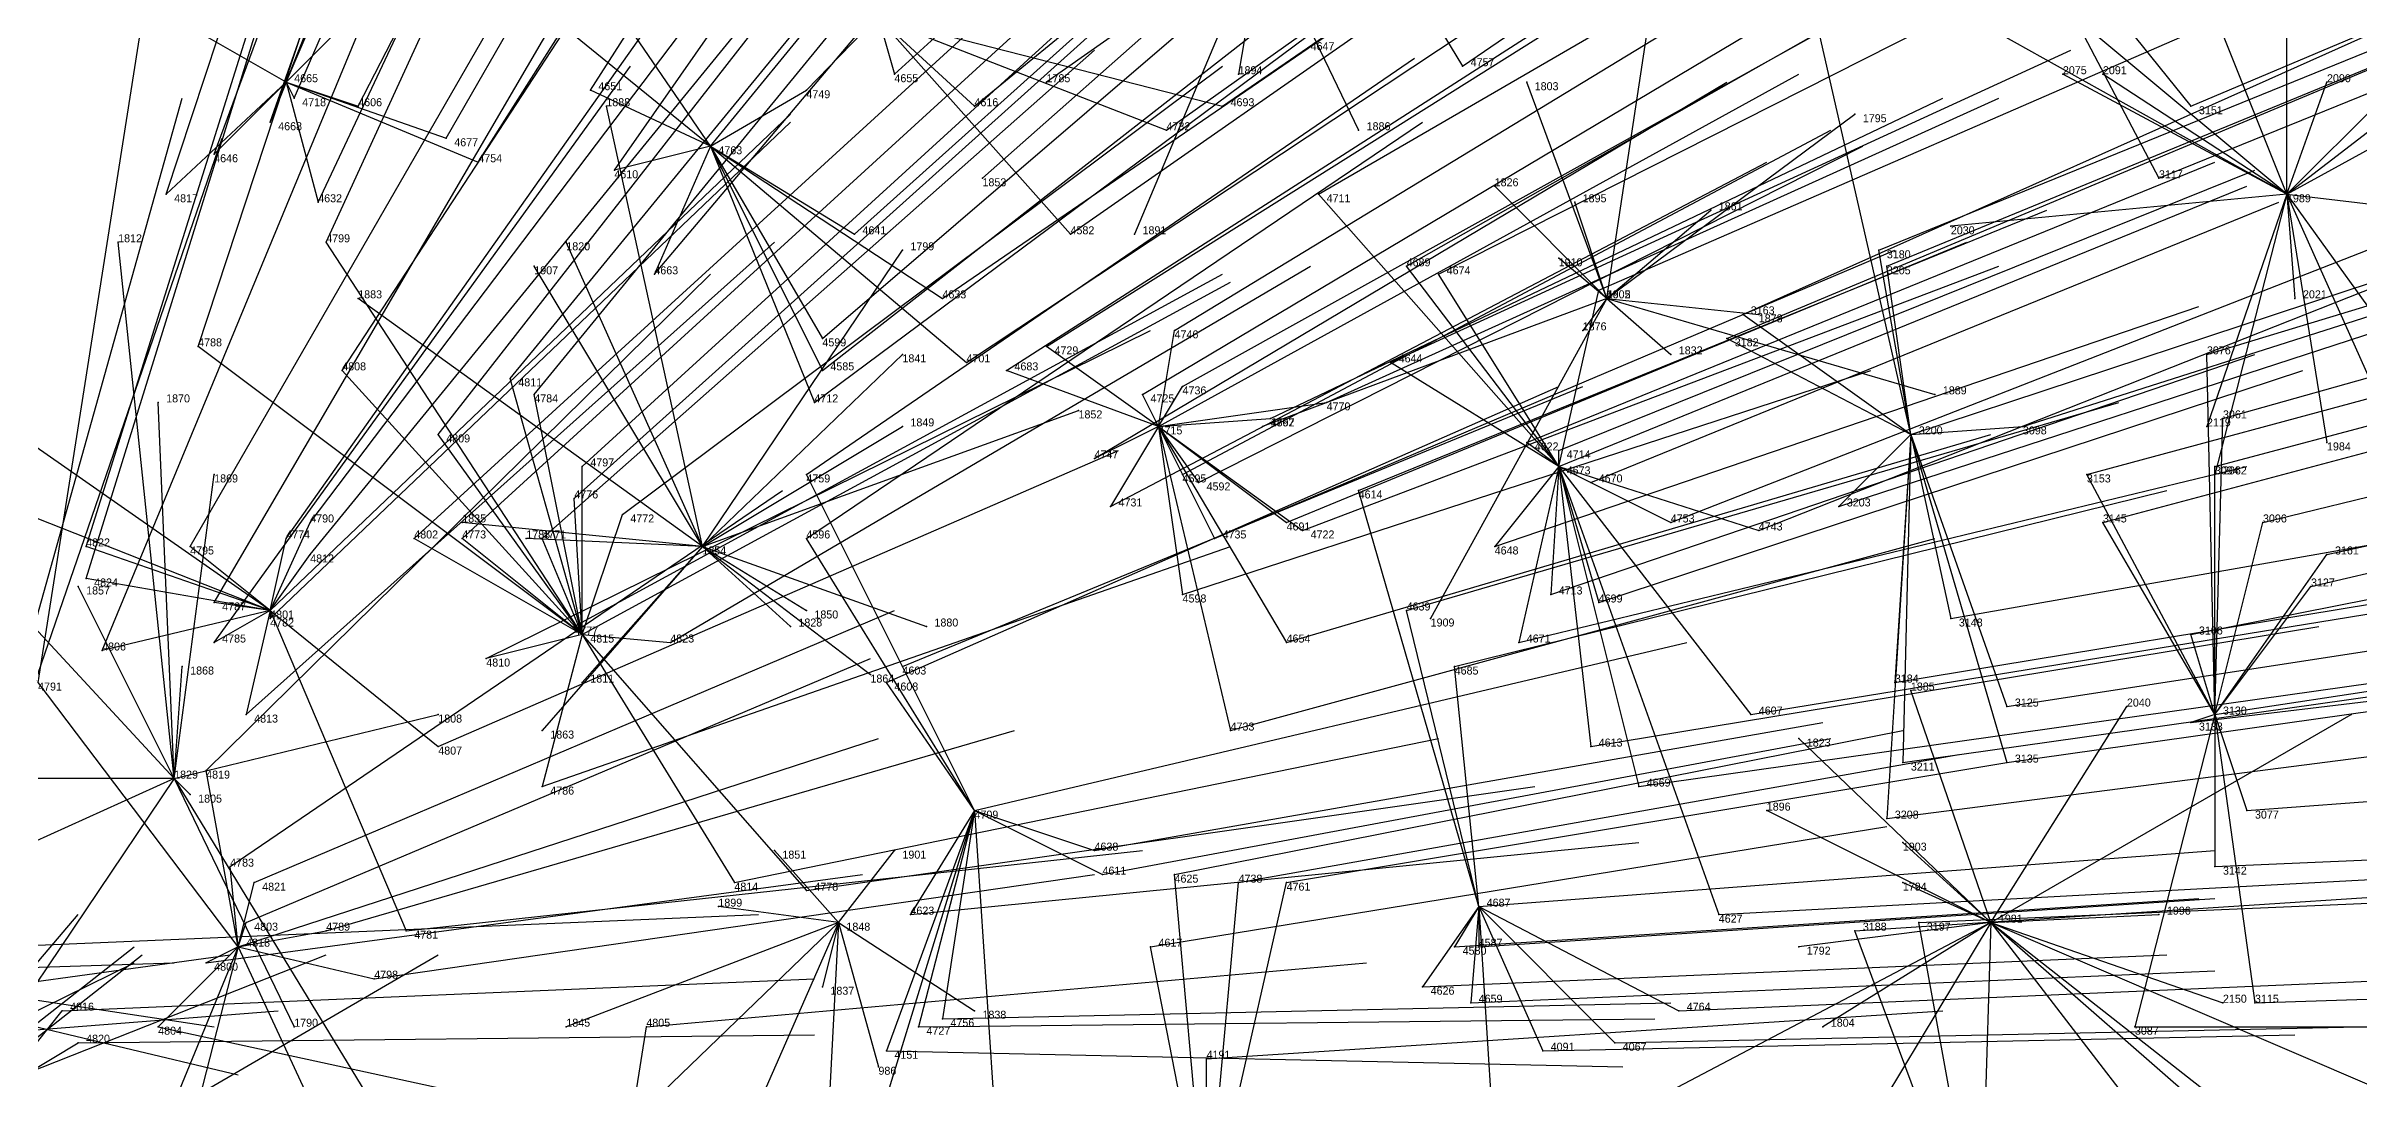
# Model space of a CAD drawing. Extents: x -0.5 to 0.59, y -0.5 to 0.58.
# Drawn here: x 0.021 to 0.31, y -0.0005 to 0.1285 of the extents above; entities that cross this region are included whole.
import ezdxf

# ---------------------------------------------------------------- set-up
doc = ezdxf.new("R2010")
doc.units = 0
for name, color, linetype in [('Facilities', 3, 'CONTINUOUS'), ('Facilities_lines', 3, 'CONTINUOUS'), ('Normals', 1, 'CONTINUOUS'), ('Source_points', 5, 'CONTINUOUS'), ('Text', 3, 'CONTINUOUS')]:
    doc.layers.add(name, color=color, linetype=linetype)

msp = doc.modelspace()

# ---------------------------------------------------------------- linework, layer by layer
at = {"layer": 'Facilities', "color": 3}
for p in [(0.051, 0.124, -0.337), (0.104, 0.116, -0.389), (0.301, 0.11, -1.25), (0.216, 0.097, -1.25), (0.16, 0.081, -0.448), (0.254, 0.08, -0.667), (0.21, 0.076, -0.559), (0.103, 0.066, -1.25), (0.049, 0.058, -0.189), (0.088, 0.055, -0.26), (0.292, 0.045, -0.74), (0.037, 0.037, -1.25), (0.137, 0.033, -0.351), (0.2, 0.021, -0.503), (0.12, 0.019, -1.25), (0.264, 0.019, -1.25), (0.045, 0.016, -0.12)]:
    msp.add_point(p, dxfattribs=at)
at = {"layer": 'Facilities_lines', "color": 3}
for p, q in [((0.264, 0.152, -0.762), (0.289, 0.121, -0.783)), ((0.264, 0.152, -0.762), (0.285, 0.112, -0.765)), ((0.184, 0.149, -0.592), (0.198, 0.126, -0.588)), ((0.173, 0.143, -1.25), (0.138, 0.112, -1.25)), ((0.173, 0.143, -1.25), (0.146, 0.124, -1.25)), ((0.173, 0.143, -1.25), (0.157, 0.105, -1.25)), ((0.173, 0.143, -1.25), (0.17, 0.125, -1.25)), ((0.173, 0.143, -1.25), (0.185, 0.118, -1.25)), ((0.301, 0.11, -1.25), (0.289, 0.14, -1.25)), ((0.104, 0.116, -0.389), (0.077, 0.138, -0.394)), ((0.104, 0.116, -0.389), (0.089, 0.138, -0.41)), ((0.254, 0.08, -0.667), (0.241, 0.137, -0.692)), ((0.301, 0.11, -1.25), (0.35, 0.137, -1.25)), ((0.301, 0.11, -1.25), (0.258, 0.134, -1.25)), ((0.301, 0.11, -1.25), (0.301, 0.135, -1.25)), ((0.051, 0.124, -0.337), (0.037, 0.132, -0.343)), ((0.051, 0.124, -0.337), (0.054, 0.131, -0.356)), ((0.125, 0.132, -0.455), (0.149, 0.105, -0.456)), ((0.125, 0.132, -0.455), (0.127, 0.125, -0.445)), ((0.125, 0.132, -0.455), (0.168, 0.121, -0.519)), ((0.125, 0.132, -0.455), (0.161, 0.118, -0.499)), ((0.125, 0.132, -0.455), (0.137, 0.121, -0.457)), ((0.051, 0.124, -0.337), (0.057, 0.13, -0.354)), ((0.216, 0.097, -1.25), (0.221, 0.13, -1.25)), ((0.301, 0.11, -1.25), (0.277, 0.13, -1.25)), ((0.301, 0.11, -1.25), (0.273, 0.125, -1.25)), ((0.301, 0.11, -1.25), (0.278, 0.125, -1.25)), ((0.301, 0.11, -1.25), (0.323, 0.127, -1.25)), ((0.051, 0.124, -0.337), (0.036, 0.11, -0.289)), ((0.051, 0.124, -0.337), (0.042, 0.115, -0.305)), ((0.051, 0.124, -0.337), (0.049, 0.119, -0.321)), ((0.051, 0.124, -0.337), (0.055, 0.109, -0.306)), ((0.051, 0.124, -0.337), (0.06, 0.121, -0.339)), ((0.051, 0.124, -0.337), (0.071, 0.117, -0.342)), ((0.051, 0.124, -0.337), (0.052, 0.122, -0.331)), ((0.051, 0.124, -0.337), (0.075, 0.114, -0.342)), ((0.104, 0.116, -0.389), (0.089, 0.123, -0.38)), ((0.104, 0.116, -0.389), (0.116, 0.123, -0.421)), ((0.216, 0.097, -1.25), (0.206, 0.124, -1.25)), ((0.301, 0.11, -1.25), (0.306, 0.124, -1.25)), ((0.301, 0.11, -1.25), (0.313, 0.122, -1.25)), ((0.103, 0.066, -1.25), (0.091, 0.121, -1.25)), ((0.216, 0.097, -1.25), (0.247, 0.12, -1.25)), ((0.104, 0.116, -0.389), (0.092, 0.113, -0.363)), ((0.104, 0.116, -0.389), (0.097, 0.1, -0.348)), ((0.104, 0.116, -0.389), (0.118, 0.088, -0.369)), ((0.104, 0.116, -0.389), (0.118, 0.092, -0.373)), ((0.104, 0.116, -0.389), (0.117, 0.084, -0.36)), ((0.104, 0.116, -0.389), (0.133, 0.097, -0.411)), ((0.104, 0.116, -0.389), (0.136, 0.089, -0.406)), ((0.104, 0.116, -0.389), (0.122, 0.105, -0.404)), ((0.21, 0.076, -0.559), (0.18, 0.11, -0.528)), ((0.216, 0.097, -1.25), (0.202, 0.111, -1.25)), ((0.301, 0.11, -1.25), (0.259, 0.106, -1.25)), ((0.301, 0.11, -1.25), (0.291, 0.081, -1.25)), ((0.301, 0.11, -1.25), (0.292, 0.075, -1.25)), ((0.301, 0.11, -1.25), (0.324, 0.078, -1.25)), ((0.301, 0.11, -1.25), (0.306, 0.079, -1.25)), ((0.301, 0.11, -1.25), (0.302, 0.097, -1.25)), ((0.301, 0.11, -1.25), (0.343, 0.105, -1.25)), ((0.301, 0.11, -1.25), (0.322, 0.063, -1.25)), ((0.216, 0.097, -1.25), (0.212, 0.109, -1.25)), ((0.216, 0.097, -1.25), (0.229, 0.108, -1.25)), ((0.037, 0.037, -1.25), (0.03, 0.104, -1.25)), ((0.088, 0.055, -0.26), (0.056, 0.104, -0.296)), ((0.103, 0.066, -1.25), (0.086, 0.104, -1.25)), ((0.103, 0.066, -1.25), (0.128, 0.103, -1.25)), ((0.216, 0.097, -1.25), (0.21, 0.102, -1.25)), ((0.254, 0.08, -0.667), (0.25, 0.103, -0.676)), ((0.103, 0.066, -1.25), (0.082, 0.101, -1.25)), ((0.21, 0.076, -0.559), (0.191, 0.101, -0.54)), ((0.21, 0.076, -0.559), (0.195, 0.1, -0.549)), ((0.254, 0.08, -0.667), (0.251, 0.101, -0.675)), ((0.103, 0.066, -1.25), (0.06, 0.097, -1.25)), ((0.216, 0.097, -1.25), (0.173, 0.081, -1.25)), ((0.216, 0.097, -1.25), (0.194, 0.057, -1.25)), ((0.21, 0.076, -0.559), (0.215, 0.098, -0.591)), ((0.216, 0.097, -1.25), (0.213, 0.093, -1.25)), ((0.216, 0.097, -1.25), (0.224, 0.09, -1.25)), ((0.216, 0.097, -1.25), (0.257, 0.085, -1.25)), ((0.216, 0.097, -1.25), (0.235, 0.095, -1.25)), ((0.16, 0.081, -0.448), (0.162, 0.093, -0.466)), ((0.254, 0.08, -0.667), (0.233, 0.095, -0.63)), ((0.088, 0.055, -0.26), (0.04, 0.091, -0.249)), ((0.103, 0.066, -1.25), (0.128, 0.09, -1.25)), ((0.16, 0.081, -0.448), (0.146, 0.091, -0.43)), ((0.254, 0.08, -0.667), (0.231, 0.092, -0.622)), ((0.292, 0.045, -0.74), (0.291, 0.09, -0.762)), ((0.049, 0.058, -0.189), (0.006, 0.088, -0.222)), ((0.088, 0.055, -0.26), (0.058, 0.088, -0.264)), ((0.088, 0.055, -0.26), (0.079, 0.087, -0.294)), ((0.16, 0.081, -0.448), (0.141, 0.088, -0.417)), ((0.21, 0.076, -0.559), (0.189, 0.089, -0.523)), ((0.037, 0.037, -1.25), (0.035, 0.084, -1.25)), ((0.088, 0.055, -0.26), (0.082, 0.085, -0.294)), ((0.16, 0.081, -0.448), (0.158, 0.085, -0.449)), ((0.16, 0.081, -0.448), (0.163, 0.086, -0.461)), ((0.16, 0.081, -0.448), (0.181, 0.084, -0.498)), ((0.103, 0.066, -1.25), (0.15, 0.083, -1.25)), ((0.103, 0.066, -1.25), (0.128, 0.081, -1.25)), ((0.16, 0.081, -0.448), (0.152, 0.077, -0.426)), ((0.16, 0.081, -0.448), (0.154, 0.071, -0.424)), ((0.16, 0.081, -0.448), (0.174, 0.082, -0.48)), ((0.16, 0.081, -0.448), (0.165, 0.074, -0.453)), ((0.16, 0.081, -0.448), (0.163, 0.075, -0.447)), ((0.16, 0.081, -0.448), (0.163, 0.06, -0.433)), ((0.16, 0.081, -0.448), (0.176, 0.054, -0.461)), ((0.16, 0.081, -0.448), (0.176, 0.069, -0.472)), ((0.16, 0.081, -0.448), (0.178, 0.068, -0.477)), ((0.16, 0.081, -0.448), (0.169, 0.043, -0.436)), ((0.16, 0.081, -0.448), (0.167, 0.067, -0.451)), ((0.254, 0.08, -0.667), (0.268, 0.081, -0.699)), ((0.292, 0.045, -0.74), (0.293, 0.082, -0.761)), ((0.088, 0.055, -0.26), (0.07, 0.08, -0.265)), ((0.21, 0.076, -0.559), (0.206, 0.079, -0.552)), ((0.254, 0.08, -0.667), (0.245, 0.071, -0.639)), ((0.254, 0.08, -0.667), (0.251, 0.032, -0.633)), ((0.254, 0.08, -0.667), (0.252, 0.049, -0.641)), ((0.254, 0.08, -0.667), (0.253, 0.039, -0.64)), ((0.254, 0.08, -0.667), (0.266, 0.046, -0.676)), ((0.254, 0.08, -0.667), (0.266, 0.039, -0.673)), ((0.254, 0.08, -0.667), (0.259, 0.057, -0.663)), ((0.037, 0.037, -1.25), (0, 0.077, -1.25)), ((0.088, 0.055, -0.26), (0.088, 0.076, -0.291)), ((0.21, 0.076, -0.559), (0.202, 0.066, -0.531)), ((0.21, 0.076, -0.559), (0.205, 0.054, -0.531)), ((0.21, 0.076, -0.559), (0.209, 0.06, -0.545)), ((0.21, 0.076, -0.559), (0.21, 0.078, -0.561)), ((0.21, 0.076, -0.559), (0.234, 0.045, -0.596)), ((0.21, 0.076, -0.559), (0.214, 0.041, -0.545)), ((0.21, 0.076, -0.559), (0.23, 0.02, -0.577)), ((0.21, 0.076, -0.559), (0.22, 0.036, -0.558)), ((0.21, 0.076, -0.559), (0.214, 0.074, -0.567)), ((0.21, 0.076, -0.559), (0.215, 0.059, -0.557)), ((0.21, 0.076, -0.559), (0.235, 0.068, -0.611)), ((0.21, 0.076, -0.559), (0.224, 0.069, -0.586)), ((0.292, 0.045, -0.74), (0.292, 0.076, -0.754)), ((0.049, 0.058, -0.189), (0.011, 0.073, -0.184)), ((0.037, 0.037, -1.25), (0.042, 0.075, -1.25)), ((0.137, 0.033, -0.351), (0.116, 0.075, -0.344)), ((0.2, 0.021, -0.503), (0.185, 0.073, -0.497)), ((0.292, 0.045, -0.74), (0.276, 0.075, -0.714)), ((0.088, 0.055, -0.26), (0.087, 0.072, -0.282)), ((0.088, 0.055, -0.26), (0.093, 0.07, -0.291)), ((0.049, 0.058, -0.189), (0.054, 0.069, -0.22)), ((0.049, 0.058, -0.189), (0.051, 0.067, -0.21)), ((0.088, 0.055, -0.26), (0.067, 0.067, -0.237)), ((0.103, 0.066, -1.25), (0.073, 0.069, -1.25)), ((0.088, 0.055, -0.26), (0.073, 0.067, -0.248)), ((0.103, 0.066, -1.25), (0.081, 0.067, -1.25)), ((0.088, 0.055, -0.26), (0.083, 0.067, -0.266)), ((0.137, 0.033, -0.351), (0.116, 0.067, -0.334)), ((0.292, 0.045, -0.74), (0.278, 0.069, -0.715)), ((0.292, 0.045, -0.74), (0.298, 0.069, -0.764)), ((0.049, 0.058, -0.189), (0.026, 0.066, -0.177)), ((0.049, 0.058, -0.189), (0.039, 0.066, -0.19)), ((0.049, 0.058, -0.189), (0.054, 0.065, -0.211)), ((0.103, 0.066, -1.25), (0.083, 0.043, -1.25)), ((0.103, 0.066, -1.25), (0.088, 0.049, -1.25)), ((0.103, 0.066, -1.25), (0.114, 0.056, -1.25)), ((0.103, 0.066, -1.25), (0.116, 0.058, -1.25)), ((0.103, 0.066, -1.25), (0.124, 0.05, -1.25)), ((0.103, 0.066, -1.25), (0.131, 0.056, -1.25)), ((0.292, 0.045, -0.74), (0.306, 0.065, -0.783)), ((0.037, 0.037, -1.25), (0.025, 0.061, -1.25)), ((0.049, 0.058, -0.189), (0.026, 0.062, -0.168)), ((0.292, 0.045, -0.74), (0.304, 0.061, -0.775)), ((0.049, 0.058, -0.189), (0.028, 0.053, -0.15)), ((0.049, 0.058, -0.189), (0.042, 0.059, -0.181)), ((0.049, 0.058, -0.189), (0.042, 0.054, -0.172)), ((0.049, 0.058, -0.189), (0.046, 0.045, -0.161)), ((0.049, 0.058, -0.189), (0.066, 0.018, -0.171)), ((0.049, 0.058, -0.189), (0.049, 0.057, -0.186)), ((0.049, 0.058, -0.189), (0.07, 0.041, -0.202)), ((0.2, 0.021, -0.503), (0.191, 0.058, -0.498)), ((0.088, 0.055, -0.26), (0.076, 0.052, -0.23)), ((0.088, 0.055, -0.26), (0.083, 0.036, -0.226)), ((0.088, 0.055, -0.26), (0.087, 0.056, -0.258)), ((0.088, 0.055, -0.26), (0.116, 0.023, -0.296)), ((0.088, 0.055, -0.26), (0.107, 0.024, -0.273)), ((0.088, 0.055, -0.26), (0.099, 0.054, -0.282)), ((0.292, 0.045, -0.74), (0.289, 0.055, -0.737)), ((0.037, 0.037, -1.25), (0.038, 0.051, -1.25)), ((0.137, 0.033, -0.351), (0.128, 0.051, -0.343)), ((0.2, 0.021, -0.503), (0.197, 0.051, -0.507)), ((0.045, 0.016, -0.12), (0.02, 0.049, -0.132)), ((0.137, 0.033, -0.351), (0.126, 0.049, -0.338)), ((0.264, 0.019, -1.25), (0.254, 0.048, -1.25)), ((0.037, 0.037, -1.25), (0.07, 0.045, -1.25)), ((0.264, 0.019, -1.25), (0.281, 0.046, -1.25)), ((0.264, 0.019, -1.25), (0.309, 0.045, -1.25)), ((0.292, 0.045, -0.74), (0.282, 0.006, -0.705)), ((0.292, 0.045, -0.74), (0.289, 0.044, -0.731)), ((0.292, 0.045, -0.74), (0.296, 0.033, -0.746)), ((0.292, 0.045, -0.74), (0.297, 0.009, -0.742)), ((0.292, 0.045, -0.74), (0.292, 0.026, -0.733)), ((0.264, 0.019, -1.25), (0.24, 0.042, -1.25)), ((0.045, 0.016, -0.12), (0.041, 0.038, -0.139)), ((0.037, 0.037, -1.25), (0.002, 0.037, -1.25)), ((0.037, 0.037, -1.25), (0.004, -0.012, -1.25)), ((0.037, 0.037, -1.25), (0.006, 0.023, -1.25)), ((0.037, 0.037, -1.25), (0.062, -0.004, -1.25)), ((0.037, 0.037, -1.25), (0.052, 0.006, -1.25)), ((0.037, 0.037, -1.25), (0.039, 0.035, -1.25)), ((0.137, 0.033, -0.351), (0.125, -0.006, -0.312)), ((0.137, 0.033, -0.351), (0.126, 0.003, -0.316)), ((0.137, 0.033, -0.351), (0.129, 0.02, -0.326)), ((0.137, 0.033, -0.351), (0.13, 0.006, -0.326)), ((0.137, 0.033, -0.351), (0.133, 0.007, -0.334)), ((0.137, 0.033, -0.351), (0.153, 0.025, -0.388)), ((0.137, 0.033, -0.351), (0.14, -0.012, -0.35)), ((0.137, 0.033, -0.351), (0.152, 0.028, -0.386)), ((0.264, 0.019, -1.25), (0.236, 0.033, -1.25)), ((0.264, 0.019, -1.25), (0.253, 0.029, -1.25)), ((0.12, 0.019, -1.25), (0.112, 0.028, -1.25)), ((0.12, 0.019, -1.25), (0.127, 0.028, -1.25)), ((0.045, 0.016, -0.12), (0.044, 0.026, -0.127)), ((0.045, 0.016, -0.12), (0.047, 0.024, -0.132)), ((0.166, -0.02, -0.417), (0.162, 0.025, -0.408)), ((0.166, -0.02, -0.417), (0.17, 0.024, -0.428)), ((0.166, -0.02, -0.417), (0.176, 0.024, -0.443)), ((0.264, 0.019, -1.25), (0.253, 0.024, -1.25)), ((0.12, 0.019, -1.25), (0.105, 0.021, -1.25)), ((0.2, 0.021, -0.503), (0.193, 0.011, -0.483)), ((0.2, 0.021, -0.503), (0.197, 0.016, -0.495)), ((0.2, 0.021, -0.503), (0.199, 0.009, -0.499)), ((0.2, 0.021, -0.503), (0.217, 0.004, -0.544)), ((0.2, 0.021, -0.503), (0.208, 0.003, -0.521)), ((0.2, 0.021, -0.503), (0.203, -0.026, -0.512)), ((0.2, 0.021, -0.503), (0.2, 0.016, -0.5)), ((0.2, 0.021, -0.503), (0.225, 0.008, -0.563)), ((0.045, 0.016, -0.12), (0.046, 0.019, -0.125)), ((0.045, 0.016, -0.12), (0.056, 0.018, -0.146)), ((0.12, 0.019, -1.25), (0.086, 0.006, -1.25)), ((0.12, 0.019, -1.25), (0.093, -0.007, -1.25)), ((0.12, 0.019, -1.25), (0.109, -0.006, -1.25)), ((0.12, 0.019, -1.25), (0.118, 0.011, -1.25)), ((0.12, 0.019, -1.25), (0.118, -0.02, -1.25)), ((0.12, 0.019, -1.25), (0.125, 0.001, -1.25)), ((0.12, 0.019, -1.25), (0.137, 0.008, -1.25)), ((0.264, 0.019, -1.25), (0.224, -0.002, -1.25)), ((0.264, 0.019, -1.25), (0.235, -0.029, -1.25)), ((0.264, 0.019, -1.25), (0.24, 0.016, -1.25)), ((0.264, 0.019, -1.25), (0.243, 0.006, -1.25)), ((0.263, -0.025, -0.661), (0.247, 0.018, -0.62)), ((0.263, -0.025, -0.661), (0.255, 0.019, -0.64)), ((0.264, 0.019, -1.25), (0.263, -0.013, -1.25)), ((0.264, 0.019, -1.25), (0.285, 0.02, -1.25)), ((0.264, 0.019, -1.25), (0.324, -0.028, -1.25)), ((0.264, 0.019, -1.25), (0.313, -0.002, -1.25)), ((0.264, 0.019, -1.25), (0.291, -0.016, -1.25)), ((0.264, 0.019, -1.25), (0.303, -0.015, -1.25)), ((0.264, 0.019, -1.25), (0.293, 0.009, -1.25)), ((0.045, 0.016, -0.12), (0.024, -0.035, -0.105)), ((0.045, 0.016, -0.12), (0.034, -0.027, -0.108)), ((0.045, 0.016, -0.12), (0.035, 0.006, -0.088)), ((0.045, 0.016, -0.12), (0.041, 0.014, -0.109)), ((0.045, 0.016, -0.12), (0.062, 0.012, -0.158)), ((0.045, 0.016, -0.12), (0.058, -0.012, -0.149)), ((0.166, -0.02, -0.417), (0.159, 0.016, -0.4)), ((0.015, -0.002, -0.038), (0.023, 0.008, -0.061)), ((0.089, -0.039, -0.244), (0.096, 0.006, -0.239)), ((0.015, -0.002, -0.038), (0.025, 0.004, -0.064)), ((0.166, -0.02, -0.417), (0.166, 0.002, -0.414))]:
    msp.add_line(p, q, dxfattribs=at)
at = {"layer": 'Normals', "color": 1}
for p, q in [((0.051, 0.124, -0.337), (0.085, 0.21, -0.296)), ((0.049, 0.119, -0.321), (0.079, 0.204, -0.279)), ((0.052, 0.122, -0.331), (0.088, 0.205, -0.289)), ((0.06, 0.121, -0.339), (0.102, 0.203, -0.298)), ((0.089, 0.123, -0.38), (0.139, 0.201, -0.343)), ((0.042, 0.115, -0.305), (0.073, 0.199, -0.262)), ((0.071, 0.117, -0.342), (0.117, 0.197, -0.304)), ((0.036, 0.11, -0.289), (0.064, 0.195, -0.245)), ((0.055, 0.109, -0.306), (0.094, 0.192, -0.264)), ((0.075, 0.114, -0.342), (0.125, 0.193, -0.305)), ((0.092, 0.113, -0.363), (0.145, 0.189, -0.326)), ((0.116, 0.123, -0.421), (0.18, 0.189, -0.383)), ((0.056, 0.104, -0.296), (0.094, 0.187, -0.255)), ((0.104, 0.116, -0.389), (0.162, 0.187, -0.349)), ((0.127, 0.125, -0.445), (0.195, 0.187, -0.406)), ((0.137, 0.121, -0.457), (0.209, 0.18, -0.42)), ((0.04, 0.091, -0.249), (0.069, 0.179, -0.211)), ((0.198, 0.126, -0.588), (0.274, 0.178, -0.548)), ((0.168, 0.121, -0.519), (0.245, 0.174, -0.482)), ((0.097, 0.1, -0.348), (0.157, 0.171, -0.311)), ((0.161, 0.118, -0.499), (0.237, 0.172, -0.463)), ((0.058, 0.088, -0.264), (0.109, 0.166, -0.227)), ((0.122, 0.105, -0.404), (0.191, 0.167, -0.364)), ((0.079, 0.087, -0.294), (0.138, 0.159, -0.257)), ((0.082, 0.085, -0.294), (0.141, 0.157, -0.258)), ((0.149, 0.105, -0.456), (0.225, 0.158, -0.418)), ((0.18, 0.11, -0.528), (0.261, 0.157, -0.493)), ((0.289, 0.121, -0.783), (0.374, 0.157, -0.746)), ((0.026, 0.066, -0.177), (0.053, 0.152, -0.133)), ((0.07, 0.08, -0.265), (0.127, 0.153, -0.228)), ((0.118, 0.092, -0.373), (0.188, 0.152, -0.335)), ((0.026, 0.062, -0.168), (0.053, 0.149, -0.126)), ((0.133, 0.097, -0.411), (0.209, 0.149, -0.374)), ((0.118, 0.088, -0.369), (0.191, 0.145, -0.329)), ((0.191, 0.101, -0.54), (0.272, 0.147, -0.503)), ((0.285, 0.112, -0.765), (0.371, 0.147, -0.728)), ((0.039, 0.066, -0.19), (0.084, 0.144, -0.148)), ((0.051, 0.067, -0.21), (0.104, 0.142, -0.17)), ((0.054, 0.069, -0.22), (0.11, 0.143, -0.181)), ((0.195, 0.1, -0.549), (0.278, 0.142, -0.512)), ((0.088, 0.076, -0.291), (0.157, 0.139, -0.256)), ((0.117, 0.084, -0.36), (0.191, 0.139, -0.321)), ((0.136, 0.089, -0.406), (0.213, 0.14, -0.368)), ((0.146, 0.091, -0.43), (0.224, 0.14, -0.39)), ((0.162, 0.093, -0.466), (0.241, 0.141, -0.428)), ((0.02, 0.049, -0.132), (0.034, 0.138, -0.089)), ((0.042, 0.059, -0.181), (0.087, 0.136, -0.136)), ((0.054, 0.065, -0.211), (0.112, 0.136, -0.172)), ((0.141, 0.088, -0.417), (0.219, 0.138, -0.378)), ((0.25, 0.103, -0.676), (0.336, 0.138, -0.638)), ((0.251, 0.101, -0.675), (0.336, 0.136, -0.637)), ((0.028, 0.053, -0.15), (0.062, 0.135, -0.103)), ((0.087, 0.072, -0.282), (0.156, 0.134, -0.245)), ((0.215, 0.098, -0.591), (0.3, 0.135, -0.554)), ((0.233, 0.095, -0.63), (0.318, 0.133, -0.593)), ((0.158, 0.085, -0.449), (0.237, 0.132, -0.409)), ((0.163, 0.086, -0.461), (0.244, 0.131, -0.423)), ((0.067, 0.067, -0.237), (0.136, 0.13, -0.202)), ((0.073, 0.067, -0.248), (0.142, 0.13, -0.212)), ((0.083, 0.067, -0.266), (0.152, 0.128, -0.228)), ((0.189, 0.089, -0.523), (0.274, 0.128, -0.486)), ((0.231, 0.092, -0.622), (0.317, 0.128, -0.585)), ((0.042, 0.054, -0.172), (0.094, 0.126, -0.126)), ((0.093, 0.07, -0.291), (0.168, 0.126, -0.255)), ((0.116, 0.075, -0.344), (0.192, 0.127, -0.305)), ((0.16, 0.081, -0.448), (0.24, 0.125, -0.409)), ((0.17, 0.125, -1.25), (0.17, 0.125, -1.15)), ((0.273, 0.125, -1.25), (0.273, 0.125, -1.15)), ((0.278, 0.125, -1.25), (0.278, 0.125, -1.15)), ((0.015, 0.04, -0.107), (0.038, 0.122, -0.055)), ((0.146, 0.124, -1.25), (0.146, 0.124, -1.15)), ((0.152, 0.077, -0.426), (0.231, 0.124, -0.386)), ((0.174, 0.082, -0.48), (0.258, 0.122, -0.443)), ((0.181, 0.084, -0.498), (0.265, 0.122, -0.461)), ((0.206, 0.124, -1.25), (0.206, 0.124, -1.15)), ((0.306, 0.124, -1.25), (0.306, 0.124, -1.15)), ((0.049, 0.058, -0.189), (0.114, 0.12, -0.145)), ((0.049, 0.057, -0.186), (0.114, 0.119, -0.143)), ((0.091, 0.121, -1.25), (0.091, 0.121, -1.15)), ((0.116, 0.067, -0.334), (0.193, 0.119, -0.297)), ((0.247, 0.12, -1.25), (0.247, 0.12, -1.15)), ((0.013, 0.03, -0.083), (0.043, 0.117, -0.042)), ((0.163, 0.075, -0.447), (0.244, 0.118, -0.409)), ((0.165, 0.074, -0.453), (0.248, 0.116, -0.415)), ((0.185, 0.118, -1.25), (0.185, 0.118, -1.15)), ((0.291, 0.09, -0.762), (0.38, 0.117, -0.724)), ((0.154, 0.071, -0.424), (0.236, 0.114, -0.387)), ((0.206, 0.079, -0.552), (0.292, 0.114, -0.515)), ((0.21, 0.078, -0.561), (0.297, 0.113, -0.524)), ((0.138, 0.112, -1.25), (0.138, 0.112, -1.15)), ((0.202, 0.111, -1.25), (0.202, 0.111, -1.15)), ((0.21, 0.076, -0.559), (0.296, 0.111, -0.522)), ((0.301, 0.11, -1.25), (0.301, 0.11, -1.15)), ((0.185, 0.073, -0.497), (0.271, 0.108, -0.46)), ((0.212, 0.109, -1.25), (0.212, 0.109, -1.15)), ((0.214, 0.074, -0.567), (0.3, 0.109, -0.53)), ((0.229, 0.108, -1.25), (0.229, 0.108, -1.15)), ((0.254, 0.08, -0.667), (0.342, 0.109, -0.629)), ((0.268, 0.081, -0.699), (0.356, 0.109, -0.662)), ((0.293, 0.082, -0.761), (0.382, 0.107, -0.723)), ((0.157, 0.105, -1.25), (0.157, 0.105, -1.15)), ((0.259, 0.106, -1.25), (0.259, 0.106, -1.15)), ((0.03, 0.104, -1.25), (0.03, 0.104, -1.15)), ((0.046, 0.045, -0.161), (0.112, 0.104, -0.115)), ((0.086, 0.104, -1.25), (0.086, 0.104, -1.15)), ((0.128, 0.103, -1.25), (0.128, 0.103, -1.15)), ((0.167, 0.067, -0.451), (0.252, 0.103, -0.412)), ((0.176, 0.069, -0.472), (0.261, 0.104, -0.434)), ((0.21, 0.102, -1.25), (0.21, 0.102, -1.15)), ((0.224, 0.069, -0.586), (0.311, 0.103, -0.55)), ((0.235, 0.068, -0.611), (0.321, 0.102, -0.574)), ((0.041, 0.038, -0.139), (0.104, 0.1, -0.092)), ((0.082, 0.101, -1.25), (0.082, 0.101, -1.15)), ((0.087, 0.056, -0.258), (0.168, 0.1, -0.22)), ((0.088, 0.055, -0.26), (0.169, 0.099, -0.221)), ((0.099, 0.054, -0.282), (0.179, 0.101, -0.244)), ((0.178, 0.068, -0.477), (0.265, 0.101, -0.439)), ((0.245, 0.071, -0.639), (0.334, 0.1, -0.603)), ((0.276, 0.075, -0.714), (0.365, 0.099, -0.677)), ((0.292, 0.076, -0.754), (0.382, 0.1, -0.717)), ((0.06, 0.097, -1.25), (0.06, 0.097, -1.15)), ((0.202, 0.066, -0.531), (0.29, 0.096, -0.495)), ((0.216, 0.097, -1.25), (0.216, 0.097, -1.15)), ((0.302, 0.097, -1.25), (0.302, 0.097, -1.15)), ((0.076, 0.052, -0.23), (0.159, 0.093, -0.193)), ((0.213, 0.093, -1.25), (0.213, 0.093, -1.15)), ((0.235, 0.095, -1.25), (0.235, 0.095, -1.15)), ((0.278, 0.069, -0.715), (0.368, 0.093, -0.679)), ((0.128, 0.09, -1.25), (0.128, 0.09, -1.15)), ((0.209, 0.06, -0.545), (0.297, 0.09, -0.507)), ((0.224, 0.09, -1.25), (0.224, 0.09, -1.15)), ((0.298, 0.069, -0.764), (0.388, 0.091, -0.726)), ((0.163, 0.06, -0.433), (0.249, 0.088, -0.392)), ((0.215, 0.059, -0.557), (0.303, 0.088, -0.52)), ((0.035, 0.084, -1.25), (0.035, 0.084, -1.15)), ((0.126, 0.049, -0.338), (0.21, 0.086, -0.299)), ((0.128, 0.051, -0.343), (0.213, 0.086, -0.305)), ((0.191, 0.058, -0.498), (0.28, 0.084, -0.461)), ((0.257, 0.085, -1.25), (0.257, 0.085, -1.15)), ((0.306, 0.065, -0.783), (0.397, 0.085, -0.745)), ((0.128, 0.081, -1.25), (0.128, 0.081, -1.15)), ((0.15, 0.083, -1.25), (0.15, 0.083, -1.15)), ((0.173, 0.081, -1.25), (0.173, 0.081, -1.15)), ((0.291, 0.081, -1.25), (0.291, 0.081, -1.15)), ((0.304, 0.061, -0.775), (0.394, 0.082, -0.737)), ((0.176, 0.054, -0.461), (0.264, 0.08, -0.421)), ((0.306, 0.079, -1.25), (0.306, 0.079, -1.15)), ((0.07, 0.041, -0.202), (0.155, 0.078, -0.164)), ((0.205, 0.054, -0.531), (0.296, 0.076, -0.494)), ((0.042, 0.075, -1.25), (0.042, 0.075, -1.15)), ((0.044, 0.026, -0.127), (0.113, 0.073, -0.073)), ((0.197, 0.051, -0.507), (0.286, 0.073, -0.469)), ((0.259, 0.057, -0.663), (0.35, 0.073, -0.625)), ((0.289, 0.055, -0.737), (0.38, 0.073, -0.699)), ((0.292, 0.075, -1.25), (0.292, 0.075, -1.15)), ((0.073, 0.069, -1.25), (0.073, 0.069, -1.15)), ((0.081, 0.067, -1.25), (0.081, 0.067, -1.15)), ((0.169, 0.043, -0.436), (0.257, 0.067, -0.395)), ((0.083, 0.036, -0.226), (0.169, 0.066, -0.185)), ((0.103, 0.066, -1.25), (0.103, 0.066, -1.15)), ((0.252, 0.049, -0.641), (0.343, 0.064, -0.604)), ((0.025, 0.061, -1.25), (0.025, 0.061, -1.15)), ((0.047, 0.024, -0.132), (0.127, 0.058, -0.082)), ((0.116, 0.058, -1.25), (0.116, 0.058, -1.15)), ((0.234, 0.045, -0.596), (0.326, 0.06, -0.56)), ((0.266, 0.046, -0.676), (0.357, 0.06, -0.637)), ((0.292, 0.045, -0.74), (0.384, 0.059, -0.701)), ((0.114, 0.056, -1.25), (0.114, 0.056, -1.15)), ((0.131, 0.056, -1.25), (0.131, 0.056, -1.15)), ((0.194, 0.057, -1.25), (0.194, 0.057, -1.15)), ((0.214, 0.041, -0.545), (0.305, 0.056, -0.507)), ((0.289, 0.044, -0.731), (0.381, 0.055, -0.693)), ((0.137, 0.033, -0.351), (0.226, 0.054, -0.311)), ((0.038, 0.051, -1.25), (0.038, 0.051, -1.15)), ((0.046, 0.019, -0.125), (0.124, 0.052, -0.071)), ((0.124, 0.05, -1.25), (0.124, 0.05, -1.15)), ((0.253, 0.039, -0.64), (0.345, 0.052, -0.603)), ((0.266, 0.039, -0.673), (0.358, 0.052, -0.634)), ((0.088, 0.049, -1.25), (0.088, 0.049, -1.15)), ((0.22, 0.036, -0.558), (0.312, 0.049, -0.52)), ((0.254, 0.048, -1.25), (0.254, 0.048, -1.15)), ((0.07, 0.045, -1.25), (0.07, 0.045, -1.15)), ((0.152, 0.028, -0.386), (0.243, 0.044, -0.348)), ((0.251, 0.032, -0.633), (0.344, 0.044, -0.597)), ((0.281, 0.046, -1.25), (0.281, 0.046, -1.15)), ((0.309, 0.045, -1.25), (0.309, 0.045, -1.15)), ((0.045, 0.016, -0.12), (0.125, 0.042, -0.066)), ((0.056, 0.018, -0.146), (0.142, 0.043, -0.103)), ((0.083, 0.043, -1.25), (0.083, 0.043, -1.15)), ((0.107, 0.024, -0.273), (0.195, 0.042, -0.23)), ((0.153, 0.025, -0.388), (0.244, 0.042, -0.35)), ((0.162, 0.025, -0.408), (0.253, 0.043, -0.371)), ((0.24, 0.042, -1.25), (0.24, 0.042, -1.15)), ((0.17, 0.024, -0.428), (0.26, 0.04, -0.389)), ((0.176, 0.024, -0.443), (0.266, 0.039, -0.404)), ((0.296, 0.033, -0.746), (0.389, 0.04, -0.708)), ((0.037, 0.037, -1.25), (0.037, 0.037, -1.15)), ((0.039, 0.035, -1.25), (0.039, 0.035, -1.15)), ((0.116, 0.023, -0.296), (0.207, 0.036, -0.257)), ((0.236, 0.033, -1.25), (0.236, 0.033, -1.15)), ((0.129, 0.02, -0.326), (0.22, 0.029, -0.285)), ((0.159, 0.016, -0.4), (0.251, 0.031, -0.362)), ((0.253, 0.029, -1.25), (0.253, 0.029, -1.15)), ((0.292, 0.026, -0.733), (0.384, 0.03, -0.695)), ((0.066, 0.018, -0.171), (0.158, 0.028, -0.134)), ((0.112, 0.028, -1.25), (0.112, 0.028, -1.15)), ((0.127, 0.028, -1.25), (0.127, 0.028, -1.15)), ((0.2, 0.021, -0.503), (0.292, 0.028, -0.465)), ((0.041, 0.014, -0.109), (0.123, 0.025, -0.052)), ((0.062, 0.012, -0.158), (0.152, 0.025, -0.115)), ((0.23, 0.02, -0.577), (0.323, 0.025, -0.54)), ((0.247, 0.018, -0.62), (0.34, 0.024, -0.582)), ((0.253, 0.024, -1.25), (0.253, 0.024, -1.15)), ((0.105, 0.021, -1.25), (0.105, 0.021, -1.15)), ((0.197, 0.016, -0.495), (0.29, 0.022, -0.457)), ((0.2, 0.016, -0.5), (0.292, 0.022, -0.463)), ((0.255, 0.019, -0.64), (0.348, 0.023, -0.603)), ((-0.045, 0.019, -0.122), (0.042, 0.006, -0.171)), ((-0.039, 0.02, -0.11), (0.045, 0, -0.16)), ((-0.033, -0.048, -0.147), (0.025, 0.02, -0.191)), ((0.015, 0.016, -0.056), (0.11, 0.02, -0.022)), ((0.12, 0.019, -1.25), (0.12, 0.019, -1.15)), ((0.264, 0.019, -1.25), (0.264, 0.019, -1.15)), ((0.285, 0.02, -1.25), (0.285, 0.02, -1.15)), ((-0.043, 0.003, -0.109), (0.044, 0.015, -0.156)), ((-0.038, -0.039, -0.136), (0.032, 0.016, -0.18)), ((-0.037, -0.04, -0.136), (0.033, 0.015, -0.181)), ((-0.03, -0.019, -0.089), (0.056, 0.015, -0.127)), ((-0.009, -0.031, -0.08), (0.07, 0.015, -0.121)), ((0.193, 0.011, -0.483), (0.286, 0.015, -0.446)), ((0.24, 0.016, -1.25), (0.24, 0.016, -1.15)), ((-0.052, 0.011, -0.132), (0.037, 0.014, -0.179)), ((-0.049, -0.026, -0.139), (0.032, 0.014, -0.181)), ((0.023, 0.008, -0.061), (0.117, 0.012, -0.028)), ((0.096, 0.006, -0.239), (0.186, 0.014, -0.198)), ((0.199, 0.009, -0.499), (0.292, 0.013, -0.461)), ((0.225, 0.008, -0.563), (0.318, 0.012, -0.526)), ((0.297, 0.009, -0.742), (0.389, 0.012, -0.703)), ((0.118, 0.011, -1.25), (0.118, 0.011, -1.15)), ((0.133, 0.007, -0.334), (0.224, 0.009, -0.292)), ((0.293, 0.009, -1.25), (0.293, 0.009, -1.15)), ((-0.039, 0.001, -0.098), (0.05, 0.008, -0.143)), ((0.035, 0.006, -0.088), (0.118, -0.012, -0.035)), ((0.052, 0.006, -1.25), (0.052, 0.006, -1.15)), ((0.086, 0.006, -1.25), (0.086, 0.006, -1.15)), ((0.13, 0.006, -0.326), (0.222, 0.007, -0.285)), ((0.137, 0.008, -1.25), (0.137, 0.008, -1.15)), ((0.166, 0.002, -0.414), (0.258, 0.008, -0.377)), ((0.217, 0.004, -0.544), (0.31, 0.006, -0.506)), ((0.243, 0.006, -1.25), (0.243, 0.006, -1.15)), ((0.282, 0.006, -0.705), (0.375, 0.006, -0.668)), ((0.025, 0.004, -0.064), (0.117, 0.005, -0.024)), ((0.126, 0.003, -0.316), (0.218, 0.001, -0.276)), ((0.208, 0.003, -0.521), (0.302, 0.005, -0.485)), ((0.125, 0.001, -1.25), (0.125, 0.001, -1.15))]:
    msp.add_line(p, q, dxfattribs=at)
at = {"layer": 'Source_points', "color": 5}
for p in [(0.127, 0.125, -0.445), (0.17, 0.125, -1.25), (0.198, 0.126, -0.588), (0.273, 0.125, -1.25), (0.278, 0.125, -1.25), (0.052, 0.122, -0.331), (0.089, 0.123, -0.38), (0.116, 0.123, -0.421), (0.146, 0.124, -1.25), (0.206, 0.124, -1.25), (0.306, 0.124, -1.25), (0.049, 0.119, -0.321), (0.06, 0.121, -0.339), (0.091, 0.121, -1.25), (0.137, 0.121, -0.457), (0.168, 0.121, -0.519), (0.247, 0.12, -1.25), (0.289, 0.121, -0.783), (0.071, 0.117, -0.342), (0.161, 0.118, -0.499), (0.185, 0.118, -1.25), (0.042, 0.115, -0.305), (0.075, 0.114, -0.342), (0.092, 0.113, -0.363), (0.036, 0.11, -0.289), (0.138, 0.112, -1.25), (0.18, 0.11, -0.528), (0.202, 0.111, -1.25), (0.285, 0.112, -0.765), (0.055, 0.109, -0.306), (0.212, 0.109, -1.25), (0.229, 0.108, -1.25), (0.122, 0.105, -0.404), (0.149, 0.105, -0.456), (0.157, 0.105, -1.25), (0.259, 0.106, -1.25), (0.03, 0.104, -1.25), (0.056, 0.104, -0.296), (0.086, 0.104, -1.25), (0.128, 0.103, -1.25), (0.21, 0.102, -1.25), (0.25, 0.103, -0.676), (0.082, 0.101, -1.25), (0.097, 0.1, -0.348), (0.191, 0.101, -0.54), (0.195, 0.1, -0.549), (0.251, 0.101, -0.675), (0.06, 0.097, -1.25), (0.133, 0.097, -0.411), (0.215, 0.098, -0.591), (0.302, 0.097, -1.25), (0.162, 0.093, -0.466), (0.213, 0.093, -1.25), (0.233, 0.095, -0.63), (0.235, 0.095, -1.25), (0.04, 0.091, -0.249), (0.118, 0.092, -0.373), (0.128, 0.09, -1.25), (0.146, 0.091, -0.43), (0.224, 0.09, -1.25), (0.231, 0.092, -0.622), (0.291, 0.09, -0.762), (0.058, 0.088, -0.264), (0.079, 0.087, -0.294), (0.118, 0.088, -0.369), (0.136, 0.089, -0.406), (0.141, 0.088, -0.417), (0.189, 0.089, -0.523), (0.035, 0.084, -1.25), (0.082, 0.085, -0.294), (0.117, 0.084, -0.36), (0.158, 0.085, -0.449), (0.163, 0.086, -0.461), (0.181, 0.084, -0.498), (0.257, 0.085, -1.25), (0.128, 0.081, -1.25), (0.15, 0.083, -1.25), (0.173, 0.081, -1.25), (0.174, 0.082, -0.48), (0.268, 0.081, -0.699), (0.291, 0.081, -1.25), (0.293, 0.082, -0.761), (0.07, 0.08, -0.265), (0.206, 0.079, -0.552), (0.306, 0.079, -1.25), (0.088, 0.076, -0.291), (0.152, 0.077, -0.426), (0.21, 0.078, -0.561), (0.292, 0.076, -0.754), (0.042, 0.075, -1.25), (0.116, 0.075, -0.344), (0.163, 0.075, -0.447), (0.165, 0.074, -0.453), (0.185, 0.073, -0.497), (0.214, 0.074, -0.567), (0.276, 0.075, -0.714), (0.292, 0.075, -1.25), (0.087, 0.072, -0.282), (0.093, 0.07, -0.291), (0.154, 0.071, -0.424), (0.245, 0.071, -0.639), (0.051, 0.067, -0.21), (0.054, 0.069, -0.22), (0.067, 0.067, -0.237), (0.073, 0.069, -1.25), (0.073, 0.067, -0.248), (0.081, 0.067, -1.25), (0.083, 0.067, -0.266), (0.116, 0.067, -0.334), (0.167, 0.067, -0.451), (0.176, 0.069, -0.472), (0.178, 0.068, -0.477), (0.224, 0.069, -0.586), (0.235, 0.068, -0.611), (0.278, 0.069, -0.715), (0.298, 0.069, -0.764), (0.026, 0.066, -0.177), (0.039, 0.066, -0.19), (0.054, 0.065, -0.211), (0.202, 0.066, -0.531), (0.306, 0.065, -0.783), (0.025, 0.061, -1.25), (0.026, 0.062, -0.168), (0.304, 0.061, -0.775), (0.042, 0.059, -0.181), (0.116, 0.058, -1.25), (0.163, 0.06, -0.433), (0.191, 0.058, -0.498), (0.209, 0.06, -0.545), (0.215, 0.059, -0.557), (0.049, 0.057, -0.186), (0.087, 0.056, -0.258), (0.114, 0.056, -1.25), (0.131, 0.056, -1.25), (0.194, 0.057, -1.25), (0.259, 0.057, -0.663), (0.289, 0.055, -0.737), (0.028, 0.053, -0.15), (0.042, 0.054, -0.172), (0.099, 0.054, -0.282), (0.176, 0.054, -0.461), (0.205, 0.054, -0.531), (0.038, 0.051, -1.25), (0.076, 0.052, -0.23), (0.124, 0.05, -1.25), (0.128, 0.051, -0.343), (0.197, 0.051, -0.507), (0.088, 0.049, -1.25), (0.126, 0.049, -0.338), (0.252, 0.049, -0.641), (0.254, 0.048, -1.25), (0.046, 0.045, -0.161), (0.07, 0.045, -1.25), (0.234, 0.045, -0.596), (0.266, 0.046, -0.676), (0.281, 0.046, -1.25), (0.289, 0.044, -0.731), (0.309, 0.045, -1.25), (0.07, 0.041, -0.202), (0.083, 0.043, -1.25), (0.169, 0.043, -0.436), (0.214, 0.041, -0.545), (0.24, 0.042, -1.25), (0.041, 0.038, -0.139), (0.253, 0.039, -0.64), (0.266, 0.039, -0.673), (0.039, 0.035, -1.25), (0.083, 0.036, -0.226), (0.22, 0.036, -0.558), (0.236, 0.033, -1.25), (0.251, 0.032, -0.633), (0.296, 0.033, -0.746), (0.253, 0.029, -1.25), (0.112, 0.028, -1.25), (0.127, 0.028, -1.25), (0.152, 0.028, -0.386), (0.044, 0.026, -0.127), (0.047, 0.024, -0.132), (0.107, 0.024, -0.273), (0.153, 0.025, -0.388), (0.162, 0.025, -0.408), (0.17, 0.024, -0.428), (0.176, 0.024, -0.443), (0.253, 0.024, -1.25), (0.292, 0.026, -0.733), (0.105, 0.021, -1.25), (0.116, 0.023, -0.296), (0.046, 0.019, -0.125), (0.056, 0.018, -0.146), (0.066, 0.018, -0.171), (0.129, 0.02, -0.326), (0.23, 0.02, -0.577), (0.247, 0.018, -0.62), (0.255, 0.019, -0.64), (0.285, 0.02, -1.25), (0.159, 0.016, -0.4), (0.197, 0.016, -0.495), (0.2, 0.016, -0.5), (0.24, 0.016, -1.25), (0.041, 0.014, -0.109), (0.062, 0.012, -0.158), (0.118, 0.011, -1.25), (0.193, 0.011, -0.483), (0.199, 0.009, -0.499), (0.293, 0.009, -1.25), (0.297, 0.009, -0.742), (0.023, 0.008, -0.061), (0.035, 0.006, -0.088), (0.052, 0.006, -1.25), (0.086, 0.006, -1.25), (0.096, 0.006, -0.239), (0.13, 0.006, -0.326), (0.133, 0.007, -0.334), (0.137, 0.008, -1.25), (0.225, 0.008, -0.563), (0.243, 0.006, -1.25), (0.282, 0.006, -0.705), (0.025, 0.004, -0.064), (0.126, 0.003, -0.316), (0.208, 0.003, -0.521), (0.217, 0.004, -0.544), (0.125, 0.001, -1.25), (0.166, 0.002, -0.414)]:
    msp.add_point(p, dxfattribs=at)

# ---------------------------------------------------------------- texts
at = {"layer": 'Text', "color": 3}
for s, p in [('4647', (0.179, 0.128, -0.549)), ('4665', (0.052, 0.124, -0.337)), ('4655', (0.127, 0.124, -0.445)), ('1785', (0.146, 0.124, -1.25)), ('1894', (0.17, 0.125, -1.25)), ('4757', (0.199, 0.126, -0.588)), ('2075', (0.273, 0.125, -1.25)), ('2091', (0.278, 0.125, -1.25)), ('2090', (0.306, 0.124, -1.25)), ('4718', (0.053, 0.121, -0.331)), ('4606', (0.06, 0.121, -0.339)), ('4651', (0.09, 0.123, -0.38)), ('1888', (0.091, 0.121, -1.25)), ('4749', (0.116, 0.122, -0.421)), ('4616', (0.137, 0.121, -0.457)), ('4693', (0.169, 0.121, -0.519)), ('1803', (0.207, 0.123, -1.25)), ('4668', (0.05, 0.118, -0.321)), ('4732', (0.161, 0.118, -0.499)), ('1886', (0.186, 0.118, -1.25)), ('1795', (0.248, 0.119, -1.25)), ('3151', (0.29, 0.12, -0.783)), ('4677', (0.072, 0.116, -0.342)), ('4763', (0.105, 0.115, -0.389)), ('4646', (0.042, 0.114, -0.305)), ('4754', (0.075, 0.114, -0.342)), ('4610', (0.092, 0.112, -0.363)), ('3117', (0.285, 0.112, -0.765)), ('4817', (0.037, 0.109, -0.289)), ('4632', (0.055, 0.109, -0.306)), ('1853', (0.138, 0.111, -1.25)), ('4711', (0.181, 0.109, -0.528)), ('1826', (0.202, 0.111, -1.25)), ('1895', (0.213, 0.109, -1.25)), ('1989', (0.301, 0.109, -1.25)), ('1861', (0.23, 0.108, -1.25)), ('1812', (0.03, 0.104, -1.25)), ('4799', (0.056, 0.104, -0.296)), ('4641', (0.123, 0.105, -0.404)), ('4582', (0.149, 0.105, -0.456)), ('1891', (0.158, 0.105, -1.25)), ('2030', (0.259, 0.105, -1.25)), ('1820', (0.086, 0.103, -1.25)), ('1799', (0.129, 0.103, -1.25)), ('4689', (0.191, 0.101, -0.54)), ('1910', (0.21, 0.101, -1.25)), ('3180', (0.251, 0.102, -0.676)), ('1907', (0.082, 0.1, -1.25)), ('4663', (0.097, 0.1, -0.348)), ('4674', (0.196, 0.1, -0.549)), ('3205', (0.251, 0.1, -0.675)), ('1883', (0.06, 0.097, -1.25)), ('4633', (0.133, 0.097, -0.411)), ('4602', (0.216, 0.097, -0.591)), ('1905', (0.216, 0.097, -1.25)), ('3163', (0.234, 0.095, -0.63)), ('2021', (0.303, 0.097, -1.25)), ('4746', (0.162, 0.092, -0.466)), ('1876', (0.213, 0.093, -1.25)), ('1878', (0.235, 0.094, -1.25)), ('4788', (0.04, 0.091, -0.249)), ('4599', (0.118, 0.091, -0.373)), ('1841', (0.128, 0.089, -1.25)), ('4701', (0.136, 0.089, -0.406)), ('4729', (0.147, 0.09, -0.43)), ('4644', (0.19, 0.089, -0.523)), ('1832', (0.225, 0.09, -1.25)), ('3182', (0.232, 0.091, -0.622)), ('3076', (0.291, 0.09, -0.762)), ('4808', (0.058, 0.088, -0.264)), ('4811', (0.08, 0.086, -0.294)), ('4585', (0.119, 0.088, -0.369)), ('4683', (0.142, 0.088, -0.417)), ('1870', (0.036, 0.084, -1.25)), ('4784', (0.082, 0.084, -0.294)), ('4712', (0.117, 0.084, -0.36)), ('4725', (0.159, 0.084, -0.449)), ('4736', (0.163, 0.085, -0.461)), ('4770', (0.181, 0.083, -0.498)), ('1889', (0.258, 0.085, -1.25)), ('1849', (0.129, 0.081, -1.25)), ('1852', (0.15, 0.082, -1.25)), ('4715', (0.16, 0.08, -0.448)), ('4767', (0.174, 0.081, -0.48)), ('1892', (0.174, 0.081, -1.25)), ('3200', (0.255, 0.08, -0.667)), ('3098', (0.268, 0.08, -0.699)), ('2119', (0.291, 0.081, -1.25)), ('3061', (0.293, 0.082, -0.761)), ('4809', (0.071, 0.079, -0.265)), ('4622', (0.207, 0.078, -0.552)), ('1984', (0.306, 0.078, -1.25)), ('4797', (0.089, 0.076, -0.291)), ('4747', (0.152, 0.077, -0.426)), ('4714', (0.211, 0.077, -0.561)), ('4673', (0.211, 0.075, -0.559)), ('3094', (0.292, 0.075, -0.754)), ('2062', (0.293, 0.075, -1.25)), ('1869', (0.042, 0.074, -1.25)), ('4776', (0.087, 0.072, -0.282)), ('4759', (0.116, 0.074, -0.344)), ('4595', (0.163, 0.074, -0.447)), ('4592', (0.166, 0.073, -0.453)), ('4614', (0.185, 0.072, -0.497)), ('4670', (0.215, 0.074, -0.567)), ('3153', (0.276, 0.074, -0.714)), ('4790', (0.054, 0.069, -0.22)), ('1835', (0.073, 0.069, -1.25)), ('4772', (0.094, 0.069, -0.291)), ('4731', (0.155, 0.071, -0.424)), ('4753', (0.224, 0.069, -0.586)), ('3203', (0.246, 0.071, -0.639)), ('3145', (0.278, 0.069, -0.715)), ('3096', (0.298, 0.069, -0.764)), ('4822', (0.026, 0.066, -0.177)), ('4774', (0.051, 0.067, -0.21)), ('4802', (0.067, 0.067, -0.237)), ('4773', (0.073, 0.067, -0.248)), ('1788', (0.081, 0.067, -1.25)), ('4771', (0.083, 0.067, -0.266)), ('4596', (0.116, 0.067, -0.334)), ('4735', (0.168, 0.067, -0.451)), ('4691', (0.176, 0.068, -0.472)), ('4722', (0.179, 0.067, -0.477)), ('4743', (0.235, 0.068, -0.611)), ('4795', (0.039, 0.065, -0.19)), ('4812', (0.054, 0.064, -0.211)), ('1854', (0.103, 0.065, -1.25)), ('4648', (0.202, 0.065, -0.531)), ('3161', (0.307, 0.065, -0.783)), ('1857', (0.026, 0.06, -1.25)), ('4824', (0.027, 0.061, -0.168)), ('4713', (0.21, 0.06, -0.545)), ('3127', (0.304, 0.061, -0.775)), ('4787', (0.043, 0.058, -0.181)), ('4801', (0.049, 0.057, -0.189)), ('1850', (0.117, 0.057, -1.25)), ('4598', (0.163, 0.059, -0.433)), ('4639', (0.191, 0.058, -0.498)), ('4699', (0.215, 0.059, -0.557)), ('4785', (0.043, 0.054, -0.172)), ('4782', (0.049, 0.056, -0.186)), ('4777', (0.087, 0.055, -0.258)), ('4815', (0.089, 0.054, -0.26)), ('4823', (0.099, 0.054, -0.282)), ('1828', (0.115, 0.056, -1.25)), ('1880', (0.132, 0.056, -1.25)), ('4654', (0.176, 0.054, -0.461)), ('1909', (0.194, 0.056, -1.25)), ('4671', (0.206, 0.054, -0.531)), ('3148', (0.26, 0.056, -0.663)), ('3106', (0.29, 0.055, -0.737)), ('4806', (0.028, 0.053, -0.15)), ('4810', (0.076, 0.051, -0.23)), ('1868', (0.039, 0.05, -1.25)), ('1811', (0.089, 0.049, -1.25)), ('1864', (0.124, 0.049, -1.25)), ('4603', (0.128, 0.05, -0.343)), ('4685', (0.197, 0.05, -0.507)), ('3184', (0.252, 0.049, -0.641)), ('4791', (0.02, 0.048, -0.132)), ('4608', (0.127, 0.048, -0.338)), ('1885', (0.254, 0.048, -1.25)), ('3125', (0.267, 0.046, -0.676)), ('2040', (0.281, 0.046, -1.25)), ('4813', (0.047, 0.044, -0.161)), ('1808', (0.07, 0.044, -1.25)), ('4733', (0.169, 0.043, -0.436)), ('4607', (0.235, 0.045, -0.596)), ('3133', (0.29, 0.043, -0.731)), ('3130', (0.293, 0.045, -0.74)), ('4807', (0.07, 0.04, -0.202)), ('1863', (0.084, 0.042, -1.25)), ('4613', (0.215, 0.041, -0.545)), ('1823', (0.241, 0.041, -1.25)), ('1829', (0.037, 0.037, -1.25)), ('4819', (0.041, 0.037, -0.139)), ('3211', (0.254, 0.038, -0.64)), ('3135', (0.267, 0.039, -0.673)), ('1805', (0.04, 0.034, -1.25)), ('4786', (0.084, 0.035, -0.226)), ('4669', (0.221, 0.036, -0.558)), ('4709', (0.137, 0.032, -0.351)), ('1896', (0.236, 0.033, -1.25)), ('3208', (0.252, 0.032, -0.633)), ('3077', (0.297, 0.032, -0.746)), ('4638', (0.152, 0.028, -0.386)), ('1903', (0.253, 0.028, -1.25)), ('4783', (0.044, 0.026, -0.127)), ('1851', (0.113, 0.027, -1.25)), ('1901', (0.128, 0.027, -1.25)), ('4611', (0.153, 0.025, -0.388)), ('3142', (0.293, 0.025, -0.733)), ('4821', (0.048, 0.023, -0.132)), ('4814', (0.107, 0.023, -0.273)), ('4778', (0.117, 0.023, -0.296)), ('4625', (0.162, 0.024, -0.408)), ('4738', (0.17, 0.024, -0.428)), ('4761', (0.176, 0.023, -0.443)), ('1794', (0.253, 0.023, -1.25)), ('1899', (0.105, 0.021, -1.25)), ('4623', (0.129, 0.02, -0.326)), ('4687', (0.201, 0.021, -0.503)), ('1996', (0.286, 0.02, -1.25)), ('4803', (0.047, 0.018, -0.125)), ('4789', (0.056, 0.018, -0.146)), ('4781', (0.067, 0.017, -0.171)), ('1848', (0.121, 0.018, -1.25)), ('4627', (0.23, 0.019, -0.577)), ('3188', (0.248, 0.018, -0.62)), ('3197', (0.256, 0.018, -0.64)), ('1981', (0.265, 0.019, -1.25)), ('4818', (0.046, 0.016, -0.12)), ('4617', (0.16, 0.016, -0.4)), ('4580', (0.198, 0.015, -0.495)), ('4587', (0.2, 0.016, -0.5)), ('1792', (0.241, 0.015, -1.25)), ('4800', (0.042, 0.013, -0.109)), ('4798', (0.062, 0.012, -0.158)), ('4816', (0.024, 0.008, -0.061)), ('1837', (0.119, 0.01, -1.25)), ('4626', (0.194, 0.01, -0.483)), ('4659', (0.2, 0.009, -0.499)), ('4764', (0.226, 0.008, -0.563)), ('2150', (0.293, 0.009, -1.25)), ('3115', (0.297, 0.009, -0.742)), ('4804', (0.035, 0.005, -0.088)), ('1790', (0.052, 0.006, -1.25)), ('1845', (0.086, 0.006, -1.25)), ('4805', (0.096, 0.006, -0.239)), ('4727', (0.131, 0.005, -0.326)), ('4756', (0.134, 0.006, -0.334)), ('1838', (0.138, 0.007, -1.25)), ('1804', (0.244, 0.006, -1.25)), ('3087', (0.282, 0.005, -0.705)), ('4820', (0.026, 0.004, -0.064)), ('4151', (0.127, 0.002, -0.316)), ('4191', (0.166, 0.002, -0.414)), ('4091', (0.209, 0.003, -0.521)), ('4067', (0.218, 0.003, -0.544)), ('986', (0.125, 0, -1.25))]:
    msp.add_text(s, height=0.001, dxfattribs=at).set_placement(p)

doc.saveas('drawing.dxf')
